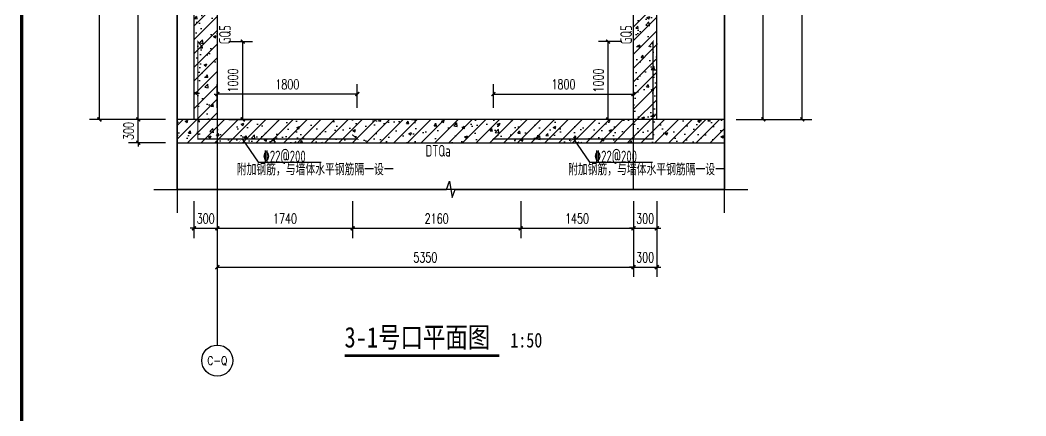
# Model space of a CAD drawing. Extents: x 37906 to 290206, y -18154 to 41246.
# Drawn here: x 249036 to 261965, y 26396 to 31482 of the extents above; entities that cross this region are included whole.
import ezdxf
from ezdxf.enums import TextEntityAlignment as Align

# ---------------------------------------------------------------- set-up
doc = ezdxf.new("R2010")
doc.units = 0
doc.header["$LTSCALE"] = 1000
doc.header["$MEASUREMENT"] = 0
doc.linetypes.add('DOTE', pattern=[2.42, 2, -0.2, 0.02, -0.2])
for name, color, linetype in [('AXIS', 3, 'Continuous'), ('AXIS_TEXT', 7, 'Continuous'), ('DIM_SYMB', 3, 'Continuous'), ('DOTE', 1, 'DOTE'), ('ECA_TK', 7, 'Continuous'), ('PUB_DIM', 3, 'Continuous'), ('PUB_HATCH', 8, 'Continuous'), ('PUB_TEXT', 7, 'Continuous'), ('REIN', 1, 'Continuous'), ('RF-QT', 30, 'Continuous'), ('TEXT', 7, 'Continuous'), ('tk', 7, 'Continuous')]:
    doc.layers.add(name, color=color, linetype=linetype)
doc.styles.add('_TCH_AXIS', font='COMPLEX', dxfattribs={"bigfont": 'GBCBIG'})
doc.styles.add('_TCH_DIM_T3', font='SIMPLEX', dxfattribs={"width": 0.705882, "bigfont": 'GBCBIG'})
doc.styles.add('COMPLEX', font='COMPLEX.shx', dxfattribs={"width": 0.65})
doc.styles.add('TSSD_Label', font='tssdeng2.shx', dxfattribs={"width": 0.7, "bigfont": 'tssdchn.shx'})
doc.styles.add('TSSD_Rein', font='tssdeng2.shx', dxfattribs={"width": 0.7, "bigfont": 'tssdchn.shx'})
doc.styles.add('TYDG_01', font='', dxfattribs={"width": 0.8})
doc.styles.get('TYDG_01').set_extended_font_data('SimSun')
doc.dimstyles.new('_TCH_ARCH&&50', dxfattribs={"dimtxt": 127.5, "dimasz": 50, "dimexe": 125, "dimexo": 150, "dimgap": 61.25, "dimtad": 1, "dimdec": 0, "dimrnd": 5, "dimzin": 0, "dimdsep": 46, "dimtxsty": '_TCH_DIM_T3', "dimblk": 'ARCHTICK', "dimcen": 0.09, "dimclrt": 7, "dimazin": 2, "dimtfac": 1, "dimtdec": 0, "dimtix": 1, "dimtmove": 2, "dimatfit": 3, "dimfxl": 1, "dimtolj": 1, "dimtzin": 0, "dimarcsym": 0})
pattern_1 = [(45, (-1535651.9, -7904.78), (-88.388348, 88.388348), []), (50, (-1535651.9, -7904.78), (358.63009, -31.376067), [37.5, -412.5]), (355, (-1535651.9, -7904.8), (-69.37567, 376.09607), [30, -330]), (100.4514, (-1535622, -7907.4), (289.25469, 344.71977), [31.870095, -350.571056]), (46.1842, (-1535651.9, -7804.8), (533.62052, -82.75951), [56.25, -618.75]), (96.6356, (-1535607.43, -7811.7), (467.33135, 487.05894), [47.80514, -525.8565]), (351.1842, (-1535651.9, -7804.8), (467.33097, 487.0593), [45, -495]), (21, (-1535601.9, -7829.78), (298.453526, -201.309445), [37.5, -412.5]), (326, (-1535601.9, -7829.8), (121.657666, 362.57502), [30, -330]), (71.4514, (-1535577.03, -7846.56), (420.111314, 161.26525), [31.870095, -350.571056]), (37.5, (-1535651.9, -7904.78), (6.079928, 166.446927), [0, -326, 0, -335, 0, -331.25]), (7.5, (-1535651.9, -7904.78), (131.534769, 197.205856), [0, -191, 0, -318.5, 0, -126.25]), (327.5, (-1535763.4, -7904.78), (266.911218, -11.277436), [0, -125, 0, -390, 0, -517.5]), (317.5, (-1535813.4, -7904.78), (291.593085, 50.05249), [0, -162.5, 0, -259, 0, -367.5])]

# ---------------------------------------------------------------- blocks, each defined once
blk = doc.blocks.new('10B_A1E图框')
at = {"layer": 'ECA_TK', "const_width": 0.8}
blk.add_lwpolyline([(831, 10), (831, 584), (18, 584), (18, 10)], close=True, dxfattribs=at)
blk = doc.blocks.new('_ArchTick')
at = {"color": 0, "linetype": 'ByBlock', "const_width": 0.4}
blk.add_lwpolyline([(-0.5, -0.5), (0.5, 0.5)], dxfattribs=at)
blk = doc.blocks.new('*D762')
at = {"layer": 'Defpoints', "color": 0}
for p in [(251271, 29307), (251571, 29307), (251571, 28807)]:
    blk.add_point(p, dxfattribs=at)
at = {"layer": 'PUB_DIM', "color": 0, "lineweight": -2}
for p, q in [((251271, 29157), (251271, 28682)), ((251571, 29157), (251571, 28682)), ((251271, 28807), (251221, 28807)), ((251271, 28807), (251571, 28807)), ((251571, 28807), (251621, 28807))]:
    blk.add_line(p, q, dxfattribs=at)
at = {"layer": 'PUB_DIM', "color": 0, "lineweight": -2, "xscale": 50, "yscale": 50, "zscale": 50}
blk.add_blockref('_ArchTick', (251271, 28807), dxfattribs=at)
at = {"layer": 'PUB_DIM', "color": 0, "lineweight": -2, "xscale": 50, "yscale": 50, "zscale": 50, "rotation": 180}
blk.add_blockref('_ArchTick', (251571, 28807), dxfattribs=at)
at = {"layer": 'PUB_DIM', "color": 7, "insert": (251421, 28932), "char_height": 127.5, "attachment_point": 5, "style": '_TCH_DIM_T3'}
blk.add_mtext('\\A1;300', dxfattribs=at)
blk = doc.blocks.new('*D763')
at = {"layer": 'Defpoints', "color": 0}
for p in [(251571, 29307), (253311, 29307), (253311, 28807)]:
    blk.add_point(p, dxfattribs=at)
at = {"layer": 'PUB_DIM', "color": 0, "lineweight": -2}
for p, q in [((251571, 29157), (251571, 28682)), ((253311, 29157), (253311, 28682)), ((251571, 28807), (253311, 28807))]:
    blk.add_line(p, q, dxfattribs=at)
at = {"layer": 'PUB_DIM', "color": 0, "lineweight": -2, "xscale": 50, "yscale": 50, "zscale": 50, "rotation": 180}
blk.add_blockref('_ArchTick', (251571, 28807), dxfattribs=at)
at = {"layer": 'PUB_DIM', "color": 0, "lineweight": -2, "xscale": 50, "yscale": 50, "zscale": 50}
blk.add_blockref('_ArchTick', (253311, 28807), dxfattribs=at)
at = {"layer": 'PUB_DIM', "color": 7, "insert": (252441, 28932), "char_height": 127.5, "attachment_point": 5, "style": '_TCH_DIM_T3'}
blk.add_mtext('\\A1;1740', dxfattribs=at)
blk = doc.blocks.new('*D764')
at = {"layer": 'Defpoints', "color": 0}
for p in [(253311, 29307), (255471, 29307), (255471, 28807)]:
    blk.add_point(p, dxfattribs=at)
at = {"layer": 'PUB_DIM', "color": 0, "lineweight": -2}
for p, q in [((253311, 29157), (253311, 28682)), ((255471, 29157), (255471, 28682)), ((253311, 28807), (255471, 28807))]:
    blk.add_line(p, q, dxfattribs=at)
at = {"layer": 'PUB_DIM', "color": 0, "lineweight": -2, "xscale": 50, "yscale": 50, "zscale": 50, "rotation": 180}
blk.add_blockref('_ArchTick', (253311, 28807), dxfattribs=at)
at = {"layer": 'PUB_DIM', "color": 0, "lineweight": -2, "xscale": 50, "yscale": 50, "zscale": 50}
blk.add_blockref('_ArchTick', (255471, 28807), dxfattribs=at)
at = {"layer": 'PUB_DIM', "color": 7, "insert": (254391, 28932), "char_height": 127.5, "attachment_point": 5, "style": '_TCH_DIM_T3'}
blk.add_mtext('\\A1;2160', dxfattribs=at)
blk = doc.blocks.new('*D765')
at = {"layer": 'Defpoints', "color": 0}
for p in [(255471, 29307), (256921, 29307), (256921, 28807)]:
    blk.add_point(p, dxfattribs=at)
at = {"layer": 'PUB_DIM', "color": 0, "lineweight": -2}
for p, q in [((255471, 29157), (255471, 28682)), ((256921, 29157), (256921, 28682)), ((255471, 28807), (256921, 28807))]:
    blk.add_line(p, q, dxfattribs=at)
at = {"layer": 'PUB_DIM', "color": 0, "lineweight": -2, "xscale": 50, "yscale": 50, "zscale": 50, "rotation": 180}
blk.add_blockref('_ArchTick', (255471, 28807), dxfattribs=at)
at = {"layer": 'PUB_DIM', "color": 0, "lineweight": -2, "xscale": 50, "yscale": 50, "zscale": 50}
blk.add_blockref('_ArchTick', (256921, 28807), dxfattribs=at)
at = {"layer": 'PUB_DIM', "color": 7, "insert": (256196, 28932), "char_height": 127.5, "attachment_point": 5, "style": '_TCH_DIM_T3'}
blk.add_mtext('\\A1;1450', dxfattribs=at)
blk = doc.blocks.new('*D766')
at = {"layer": 'Defpoints', "color": 0}
for p in [(256921, 29307), (257221, 29307), (257221, 28807)]:
    blk.add_point(p, dxfattribs=at)
at = {"layer": 'PUB_DIM', "color": 0, "lineweight": -2}
for p, q in [((256921, 29157), (256921, 28682)), ((257221, 29157), (257221, 28682)), ((256921, 28807), (256871, 28807)), ((256921, 28807), (257221, 28807)), ((257221, 28807), (257271, 28807))]:
    blk.add_line(p, q, dxfattribs=at)
at = {"layer": 'PUB_DIM', "color": 0, "lineweight": -2, "xscale": 50, "yscale": 50, "zscale": 50}
blk.add_blockref('_ArchTick', (256921, 28807), dxfattribs=at)
at = {"layer": 'PUB_DIM', "color": 0, "lineweight": -2, "xscale": 50, "yscale": 50, "zscale": 50, "rotation": 180}
blk.add_blockref('_ArchTick', (257221, 28807), dxfattribs=at)
at = {"layer": 'PUB_DIM', "color": 7, "insert": (257071, 28932), "char_height": 127.5, "attachment_point": 5, "style": '_TCH_DIM_T3'}
blk.add_mtext('\\A1;300', dxfattribs=at)
blk = doc.blocks.new('*D767')
at = {"layer": 'Defpoints', "color": 0}
for p in [(258090, 34706), (258590, 34706), (258090, 30206)]:
    blk.add_point(p, dxfattribs=at)
at = {"layer": 'PUB_DIM', "color": 0, "lineweight": -2}
for p, q in [((258240, 34706), (258715, 34706)), ((258590, 30206), (258590, 34706)), ((258240, 30206), (258715, 30206))]:
    blk.add_line(p, q, dxfattribs=at)
at = {"layer": 'PUB_DIM', "color": 0, "lineweight": -2, "xscale": 50, "yscale": 50, "zscale": 50}
for p, rotation in [((258590, 34706), 90), ((258590, 30206), 270)]:
    blk.add_blockref('_ArchTick', p, dxfattribs=dict(at, rotation=rotation))
at = {"layer": 'PUB_DIM', "color": 7, "insert": (258465, 32456), "char_height": 127.5, "attachment_point": 5, "rotation": 90, "style": '_TCH_DIM_T3'}
blk.add_mtext('\\A1;4500', dxfattribs=at)
blk = doc.blocks.new('*D779')
at = {"layer": 'Defpoints', "color": 0}
for p in [(250555, 34406), (251055, 34406), (251055, 30206)]:
    blk.add_point(p, dxfattribs=at)
at = {"layer": 'PUB_DIM', "color": 0, "lineweight": -2}
for p, q in [((250905, 34406), (250430, 34406)), ((250555, 30206), (250555, 34406)), ((250905, 30206), (250430, 30206))]:
    blk.add_line(p, q, dxfattribs=at)
at = {"layer": 'PUB_DIM', "color": 0, "lineweight": -2, "xscale": 50, "yscale": 50, "zscale": 50}
for p, rotation in [((250555, 34406), 90), ((250555, 30206), 270)]:
    blk.add_blockref('_ArchTick', p, dxfattribs=dict(at, rotation=rotation))
at = {"layer": 'PUB_DIM', "color": 7, "insert": (250430, 32306), "char_height": 127.5, "attachment_point": 5, "rotation": 90, "style": '_TCH_DIM_T3'}
blk.add_mtext('\\A1;4200', dxfattribs=at)
blk = doc.blocks.new('*D780')
at = {"layer": 'Defpoints', "color": 0}
for p in [(250555, 30206), (251055, 30206), (251055, 29906)]:
    blk.add_point(p, dxfattribs=at)
at = {"layer": 'PUB_DIM', "color": 0, "lineweight": -2}
for p, q in [((250555, 30206), (250555, 30256)), ((250905, 30206), (250430, 30206)), ((250555, 29906), (250555, 30206)), ((250905, 29906), (250430, 29906)), ((250555, 29906), (250555, 29856))]:
    blk.add_line(p, q, dxfattribs=at)
at = {"layer": 'PUB_DIM', "color": 0, "lineweight": -2, "xscale": 50, "yscale": 50, "zscale": 50}
for p, rotation in [((250555, 30206), 270), ((250555, 29906), 90)]:
    blk.add_blockref('_ArchTick', p, dxfattribs=dict(at, rotation=rotation))
at = {"layer": 'PUB_DIM', "color": 7, "insert": (250430, 30056), "char_height": 127.5, "attachment_point": 5, "rotation": 90, "style": '_TCH_DIM_T3'}
blk.add_mtext('\\A1;300', dxfattribs=at)
blk = doc.blocks.new('*D789')
at = {"layer": 'Defpoints', "color": 0}
for p in [(258090, 34706), (259090, 34706), (258090, 30206)]:
    blk.add_point(p, dxfattribs=at)
at = {"layer": 'PUB_DIM', "color": 0, "lineweight": -2}
for p, q in [((258240, 34706), (259215, 34706)), ((259090, 30206), (259090, 34706)), ((258240, 30206), (259215, 30206))]:
    blk.add_line(p, q, dxfattribs=at)
at = {"layer": 'PUB_DIM', "color": 0, "lineweight": -2, "xscale": 50, "yscale": 50, "zscale": 50}
for p, rotation in [((259090, 34706), 90), ((259090, 30206), 270)]:
    blk.add_blockref('_ArchTick', p, dxfattribs=dict(at, rotation=rotation))
at = {"layer": 'PUB_DIM', "color": 7, "insert": (258965, 32456), "char_height": 127.5, "attachment_point": 5, "rotation": 90, "style": '_TCH_DIM_T3'}
blk.add_mtext('\\A1;4500', dxfattribs=at)
blk = doc.blocks.new('*D793')
at = {"layer": 'Defpoints', "color": 0}
for p in [(250055, 34706), (251055, 34706), (251055, 30206)]:
    blk.add_point(p, dxfattribs=at)
at = {"layer": 'PUB_DIM', "color": 0, "lineweight": -2}
for p, q in [((250905, 34706), (249930, 34706)), ((250055, 30206), (250055, 34706)), ((250905, 30206), (249930, 30206))]:
    blk.add_line(p, q, dxfattribs=at)
at = {"layer": 'PUB_DIM', "color": 0, "lineweight": -2, "xscale": 50, "yscale": 50, "zscale": 50}
for p, rotation in [((250055, 34706), 90), ((250055, 30206), 270)]:
    blk.add_blockref('_ArchTick', p, dxfattribs=dict(at, rotation=rotation))
at = {"layer": 'PUB_DIM', "color": 7, "insert": (249930, 32456), "char_height": 127.5, "attachment_point": 5, "rotation": 90, "style": '_TCH_DIM_T3'}
blk.add_mtext('\\A1;4500', dxfattribs=at)
blk = doc.blocks.new('*D796')
at = {"layer": 'Defpoints', "color": 0}
for p in [(251571, 29307), (256921, 29307), (256921, 28307)]:
    blk.add_point(p, dxfattribs=at)
at = {"layer": 'PUB_DIM', "color": 0, "lineweight": -2}
for p, q in [((251571, 29157), (251571, 28182)), ((256921, 29157), (256921, 28182)), ((251571, 28307), (256921, 28307))]:
    blk.add_line(p, q, dxfattribs=at)
at = {"layer": 'PUB_DIM', "color": 0, "lineweight": -2, "xscale": 50, "yscale": 50, "zscale": 50, "rotation": 180}
blk.add_blockref('_ArchTick', (251571, 28307), dxfattribs=at)
at = {"layer": 'PUB_DIM', "color": 0, "lineweight": -2, "xscale": 50, "yscale": 50, "zscale": 50}
blk.add_blockref('_ArchTick', (256921, 28307), dxfattribs=at)
at = {"layer": 'PUB_DIM', "color": 7, "insert": (254246, 28432), "char_height": 127.5, "attachment_point": 5, "style": '_TCH_DIM_T3'}
blk.add_mtext('\\A1;5350', dxfattribs=at)
blk = doc.blocks.new('*D797')
at = {"layer": 'Defpoints', "color": 0}
for p in [(256921, 29307), (257221, 29307), (257221, 28307)]:
    blk.add_point(p, dxfattribs=at)
at = {"layer": 'PUB_DIM', "color": 0, "lineweight": -2}
for p, q in [((256921, 29157), (256921, 28182)), ((257221, 29157), (257221, 28182)), ((256921, 28307), (256871, 28307)), ((256921, 28307), (257221, 28307)), ((257221, 28307), (257271, 28307))]:
    blk.add_line(p, q, dxfattribs=at)
at = {"layer": 'PUB_DIM', "color": 0, "lineweight": -2, "xscale": 50, "yscale": 50, "zscale": 50}
blk.add_blockref('_ArchTick', (256921, 28307), dxfattribs=at)
at = {"layer": 'PUB_DIM', "color": 0, "lineweight": -2, "xscale": 50, "yscale": 50, "zscale": 50, "rotation": 180}
blk.add_blockref('_ArchTick', (257221, 28307), dxfattribs=at)
at = {"layer": 'PUB_DIM', "color": 7, "insert": (257071, 28432), "char_height": 127.5, "attachment_point": 5, "style": '_TCH_DIM_T3'}
blk.add_mtext('\\A1;300', dxfattribs=at)
blk = doc.blocks.new('_AXISO')
blk.add_circle((0, 0), 0.5)
at = {"layer": 'AXIS_TEXT', "style": 'COMPLEX', "width": 1.041667}
blk.add_attdef('A', text='', height=0.56, dxfattribs=at).set_placement((-0.25, -0.28), (0.25, -0.28), align=Align.FIT)
blk = doc.blocks.new('*D1282')
at = {"layer": 'Defpoints', "color": 0}
for p in [(251571, 31206), (251898, 31206), (251571, 30206)]:
    blk.add_point(p, dxfattribs=at)
at = {"layer": 'PUB_DIM', "color": 0, "lineweight": -2}
for p, q in [((251721, 31206), (252023, 31206)), ((251898, 30206), (251898, 31206)), ((251721, 30206), (252023, 30206))]:
    blk.add_line(p, q, dxfattribs=at)
at = {"layer": 'PUB_DIM', "color": 0, "lineweight": -2, "xscale": 50, "yscale": 50, "zscale": 50}
for p, rotation in [((251898, 31206), 90), ((251898, 30206), 270)]:
    blk.add_blockref('_ArchTick', p, dxfattribs=dict(at, rotation=rotation))
at = {"layer": 'PUB_DIM', "color": 7, "insert": (251773, 30706), "char_height": 127.5, "attachment_point": 5, "rotation": 90, "style": '_TCH_DIM_T3'}
blk.add_mtext('\\A1;1000', dxfattribs=at)
blk = doc.blocks.new('*D1283')
at = {"layer": 'Defpoints', "color": 0}
for p in [(251571, 30532), (251571, 30206), (253371, 30206)]:
    blk.add_point(p, dxfattribs=at)
at = {"layer": 'PUB_DIM', "color": 0, "lineweight": -2}
for p, q in [((251571, 30356), (251571, 30657)), ((253371, 30356), (253371, 30657)), ((253371, 30532), (251571, 30532))]:
    blk.add_line(p, q, dxfattribs=at)
at = {"layer": 'PUB_DIM', "color": 0, "lineweight": -2, "xscale": 50, "yscale": 50, "zscale": 50, "rotation": 180}
blk.add_blockref('_ArchTick', (251571, 30532), dxfattribs=at)
at = {"layer": 'PUB_DIM', "color": 0, "lineweight": -2, "xscale": 50, "yscale": 50, "zscale": 50}
blk.add_blockref('_ArchTick', (253371, 30532), dxfattribs=at)
at = {"layer": 'PUB_DIM', "color": 7, "insert": (252471, 30657), "char_height": 127.5, "attachment_point": 5, "style": '_TCH_DIM_T3'}
blk.add_mtext('\\A1;1800', dxfattribs=at)
blk = doc.blocks.new('*D1284')
at = {"layer": 'Defpoints', "color": 0}
for p in [(256595, 31206), (256921, 31206), (256921, 30206)]:
    blk.add_point(p, dxfattribs=at)
at = {"layer": 'PUB_DIM', "color": 0, "lineweight": -2}
for p, q in [((256771, 31206), (256470, 31206)), ((256595, 30206), (256595, 31206)), ((256771, 30206), (256470, 30206))]:
    blk.add_line(p, q, dxfattribs=at)
at = {"layer": 'PUB_DIM', "color": 0, "lineweight": -2, "xscale": 50, "yscale": 50, "zscale": 50}
for p, rotation in [((256595, 31206), 90), ((256595, 30206), 270)]:
    blk.add_blockref('_ArchTick', p, dxfattribs=dict(at, rotation=rotation))
at = {"layer": 'PUB_DIM', "color": 7, "insert": (256470, 30706), "char_height": 127.5, "attachment_point": 5, "rotation": 90, "style": '_TCH_DIM_T3'}
blk.add_mtext('\\A1;1000', dxfattribs=at)
blk = doc.blocks.new('*D1285')
at = {"layer": 'Defpoints', "color": 0}
for p in [(256921, 30532), (255121, 30206), (256921, 30206)]:
    blk.add_point(p, dxfattribs=at)
at = {"layer": 'PUB_DIM', "color": 0, "lineweight": -2}
for p, q in [((255121, 30356), (255121, 30657)), ((256921, 30356), (256921, 30657)), ((255121, 30532), (256921, 30532))]:
    blk.add_line(p, q, dxfattribs=at)
at = {"layer": 'PUB_DIM', "color": 0, "lineweight": -2, "xscale": 50, "yscale": 50, "zscale": 50, "rotation": 180}
blk.add_blockref('_ArchTick', (255121, 30532), dxfattribs=at)
at = {"layer": 'PUB_DIM', "color": 0, "lineweight": -2, "xscale": 50, "yscale": 50, "zscale": 50}
blk.add_blockref('_ArchTick', (256921, 30532), dxfattribs=at)
at = {"layer": 'PUB_DIM', "color": 7, "insert": (256021, 30657), "char_height": 127.5, "attachment_point": 5, "style": '_TCH_DIM_T3'}
blk.add_mtext('\\A1;1800', dxfattribs=at)

msp = doc.modelspace()

# ---------------------------------------------------------------- hatches: boundary and pattern name
at = {"layer": 'PUB_HATCH'}
h = msp.add_hatch(dxfattribs=at)
h.set_pattern_fill('钢筋混凝土', color=256, scale=50, style=0)
h.set_pattern_definition(pattern_1)
h.paths.add_polyline_path([(257121.2, 32905.5), (256921.2, 32805.5), (256921.2, 30205.5), (257021.2, 30105.5), (257221.2, 30205.5), (257221.2, 32805.5)])
h = msp.add_hatch(dxfattribs=at)
h.set_pattern_fill('钢筋混凝土', color=256, scale=50, style=0)
h.set_pattern_definition(pattern_1)
h.paths.add_polyline_path([(251371.2, 30105.5), (251571.2, 30205.5), (251571.2, 32805.5), (251271.2, 32805.5), (251271.2, 30205.5)])
h = msp.add_hatch(dxfattribs=at)
h.set_pattern_fill('钢筋混凝土', color=256, scale=50, style=0)
h.set_pattern_definition(pattern_1)
h.paths.add_polyline_path([(251371.2, 30105.5), (251271.2, 30205.5), (251055.1, 30205.5), (251055.1, 29905.5), (251271.2, 29905.5)])
h = msp.add_hatch(dxfattribs=at)
h.set_pattern_fill('钢筋混凝土', color=256, scale=50, style=0)
h.set_pattern_definition(pattern_1)
h.paths.add_polyline_path([(257021.2, 30105.5), (256921.2, 30205.5), (251571.2, 30205.5), (251371.2, 30105.5), (251271.2, 29905.5), (256921.2, 29905.5)])
h = msp.add_hatch(dxfattribs=at)
h.set_pattern_fill('钢筋混凝土', color=256, scale=50, style=0)
h.set_pattern_definition(pattern_1)
h.paths.add_polyline_path([(258090.5, 30205.5), (257221.2, 30205.5), (257021.2, 30105.5), (256921.2, 29905.5), (258090.5, 29905.5)])

# ---------------------------------------------------------------- linework, layer by layer
for p, q in [((251889, 29955.5), (252096, 29655.2)), ((256147.8, 29955.5), (256354.8, 29655.2)), ((252096, 29655.2), (252905.7, 29655.2)), ((256354.8, 29655.2), (257164.5, 29655.2))]:
    msp.add_line(p, q)
msp.add_lwpolyline([(251055.1, 38516.7), (258090.5, 38516.7), (258090.5, 29306.7), (251055.1, 29306.7)], close=True)
at = {"const_width": 5}
for points in [[(251846.6, 29913.1), (251925.4, 29991.9)], [(256105.4, 29913.1), (256184.2, 29991.9)]]:
    msp.add_lwpolyline(points, dxfattribs=at)
at = {"layer": 'AXIS'}
msp.add_line((251571.2, 29306.7), (251571.2, 27306.7), dxfattribs=at)
at = {"layer": 'DIM_SYMB'}
for points in [[(251055.1, 38816.7), (251055.1, 33968), (251160.1, 33929.8), (250950.1, 33892.7), (251055.1, 33855.5), (251055.1, 29006.7)], [(258090.5, 29006.7), (258090.5, 33855.5), (257985.5, 33893.7), (258195.5, 33930.7), (258090.5, 33968), (258090.5, 38816.7)], [(250755.1, 29306.7), (254516.5, 29306.7), (254554.7, 29411.7), (254591.8, 29201.7), (254629, 29306.7), (258390.5, 29306.7)]]:
    msp.add_lwpolyline(points, dxfattribs=at)
at = {"layer": 'DIM_SYMB', "lineweight": -3, "const_width": 35}
msp.add_lwpolyline([(253206.3, 27169.4), (255197.4, 27169.4)], dxfattribs=at)
at = {"layer": 'DOTE'}
for p, q in [((251571.2, 38516.7), (251571.2, 29306.7)), ((256921.2, 29306.7), (256921.2, 38516.7)), ((258090.5, 30205.5), (251055.1, 30205.5))]:
    msp.add_line(p, q, dxfattribs=at)
at = {"layer": 'REIN', "const_width": 15}
for points in [[(251376.2, 31139.1), (251321.2, 31205.5), (251321.2, 29955.5), (253371.2, 29955.5), (253304.8, 30010.5)], [(257116.1, 31139.1), (257171.2, 31205.5), (257171.2, 29955.5), (255121.2, 29955.5), (255187.6, 30010.5)]]:
    msp.add_lwpolyline(points, dxfattribs=at)
at = {"layer": 'RF-QT'}
for p, q in [((256921.2, 30205.5), (256921.2, 35405.5)), ((251571.2, 35005.5), (251571.2, 30205.5)), ((251271.2, 32805.5), (251271.2, 30205.5)), ((257221.2, 30205.5), (257221.2, 32805.5)), ((251271.2, 30205.5), (251055.1, 30205.5)), ((251055.1, 29905.5), (251055.1, 30205.5)), ((256921.2, 30205.5), (251571.2, 30205.5)), ((258090.5, 30205.5), (257221.2, 30205.5)), ((258090.5, 29905.5), (258090.5, 30205.5)), ((251055.1, 29905.5), (258090.5, 29905.5))]:
    msp.add_line(p, q, dxfattribs=at)

# ---------------------------------------------------------------- block references
at = {"layer": 'AXIS'}
ref = msp.add_blockref('_AXISO', (251571.2, 27106.7), dxfattribs=dict(at, xscale=400, yscale=400, zscale=400))
ref.add_attrib('A', 'C-Q', dxfattribs={"layer": 'AXIS_TEXT', "height": 106.82, "style": '_TCH_AXIS', "width": 0.807692}).set_placement((251441.8, 27053.3), (251700.6, 27053.3), align=Align.FIT)
at = {"layer": 'tk', "xscale": 50, "yscale": 50, "zscale": 50}
msp.add_blockref('10B_A1E图框', (248156.2, 11546.3), dxfattribs=at)

# ---------------------------------------------------------------- texts
at = {"layer": 'PUB_TEXT', "style": 'TYDG_01', "width": 0.8}
for s, height, p in [('3-1号口平面图', 264.35, (253206.3, 27274.9)), ('1:50', 188.82, (255337.4, 27274.9))]:
    msp.add_text(s, height=height, dxfattribs=at).set_placement(p)
at = {"layer": 'TEXT', "color": 4, "ltscale": 100, "style": 'TSSD_Rein', "width": 0.7}
for p in [(251743.7, 31172.6), (256901.3, 31172.6)]:
    msp.add_text('GQ5', height=150, rotation=90, dxfattribs=at).set_placement(p)
msp.add_text('DTQa', height=150, dxfattribs=at).set_placement((254247.7, 29728.4))
at = {"layer": 'TEXT', "lineweight": 15, "ltscale": 100, "style": 'TSSD_Label', "width": 0.7}
for s, p in [('%%13222@200', (252156.1, 29655.2)), ('%%13222@200', (256414.9, 29655.2)), ('附加钢筋，与墙体水平钢筋隔一设一', (251821.3, 29488)), ('附加钢筋，与墙体水平钢筋隔一设一', (256080.1, 29488))]:
    msp.add_text(s, height=150, dxfattribs=at).set_placement(p)

# ---------------------------------------------------------------- dimensions: what is measured, and where the dimension line sits
at = {"layer": 'PUB_DIM'}
for p1, p2, distance, picture, middle in [((251055.1, 30205.5), (251055.1, 34705.5), 1000, '*D793', (249930.1, 32455.5)), ((258090.5, 30205.5), (258090.5, 34705.5), -500, '*D767', (258465.5, 32455.5)), ((258090.5, 30205.5), (258090.5, 34705.5), -1000, '*D789', (258965.5, 32455.5)), ((251055.1, 30205.5), (251055.1, 34405.5), 500, '*D779', (250430.1, 32305.5)), ((251055.1, 29905.5), (251055.1, 30205.5), 500, '*D780', (250430.1, 30055.5)), ((251271.2, 29306.7), (251571.2, 29306.7), -500, '*D762', (251421.2, 28931.7)), ((251571.2, 29306.7), (253311.2, 29306.7), -500, '*D763', (252441.2, 28931.7)), ((251571.2, 29306.7), (256921.2, 29306.7), -1000, '*D796', (254246.2, 28431.7)), ((253311.2, 29306.7), (255471.2, 29306.7), -500, '*D764', (254391.2, 28931.7)), ((255471.2, 29306.7), (256921.2, 29306.7), -500, '*D765', (256196.2, 28931.7)), ((256921.2, 29306.7), (257221.2, 29306.7), -500, '*D766', (257071.2, 28931.7)), ((256921.2, 29306.7), (257221.2, 29306.7), -1000, '*D797', (257071.2, 28431.7))]:
    dim = msp.add_aligned_dim(p1=p1, p2=p2, distance=distance, dimstyle='_TCH_ARCH&&50', dxfattribs=at)
    dim.commit()
    dim.dimension.update_dxf_attribs({"geometry": picture, "text_midpoint": middle})
for base, p1, p2, angle, picture, middle in [((251897.7, 31205.5), (251571.2, 30205.5), (251571.2, 31205.5), 90, '*D1282', (251772.7, 30705.5)), ((256594.6, 31205.5), (256921.2, 30205.5), (256921.2, 31205.5), 90, '*D1284', (256469.6, 30705.5)), ((251571.2, 30532.1), (253371.2, 30205.5), (251571.2, 30205.5), 180, '*D1283', (252471.2, 30657.1)), ((256921.2, 30532.1), (255121.2, 30205.5), (256921.2, 30205.5), 0, '*D1285', (256021.2, 30657.1))]:
    dim = msp.add_linear_dim(base=base, p1=p1, p2=p2, angle=angle, dimstyle='_TCH_ARCH&&50', dxfattribs=at)
    dim.commit()
    dim.dimension.update_dxf_attribs({"geometry": picture, "text_midpoint": middle})

doc.saveas('drawing.dxf')
